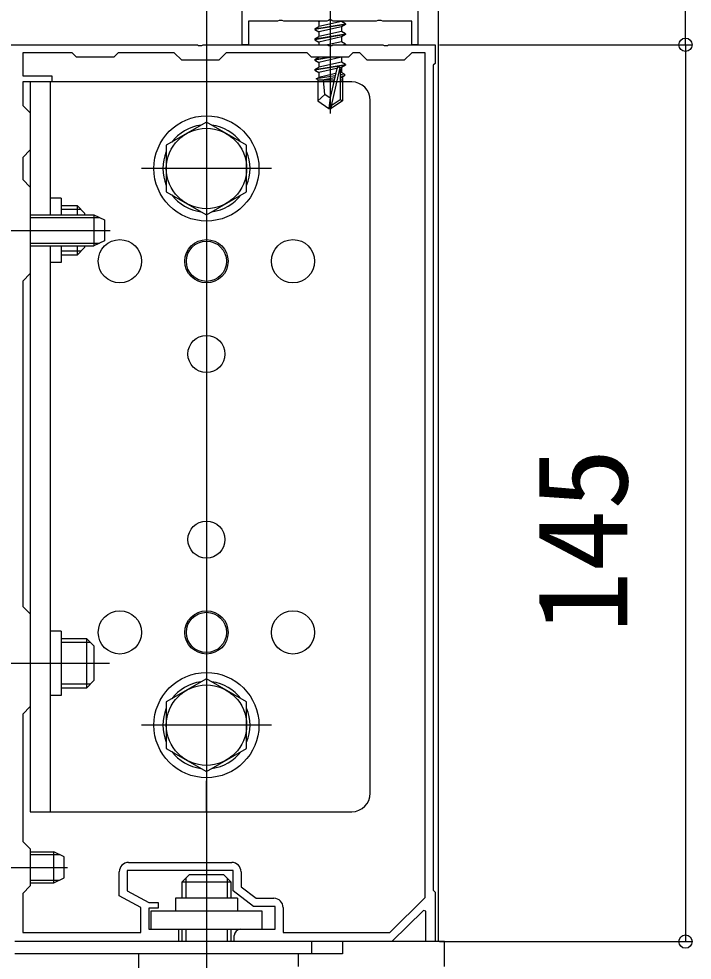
# Model space of a CAD drawing. Units: millimetres, scale not verified. Extents: x -875 to 875, y -1303 to 1296.
# Drawn here: x 355 to 463.9, y -857.9 to -705.7 of the extents above; entities that cross this region are included whole.
import ezdxf
from ezdxf.enums import TextEntityAlignment as Align

# ---------------------------------------------------------------- set-up
doc = ezdxf.new("R2010")
doc.units = ezdxf.units.MM
doc.header["$LTSCALE"] = 8
for name, color, linetype in [('0-2_YKK_11', 7, 'Continuous'), ('0-4_YKK_12', 2, 'Continuous'), ('0-5_YKK_13', 4, 'Continuous'), ('0-6_YKK_D', 6, 'Continuous')]:
    doc.layers.add(name, color=color, linetype=linetype)
doc.styles.add('ＭＳ ゴシック', font='')
doc.styles.get('ＭＳ ゴシック').set_extended_font_data('MS Gothic')

msp = doc.modelspace()

# ---------------------------------------------------------------- linework, layer by layer
at = {"layer": '0-2_YKK_11'}
msp.add_line((372.749, -842.064), (389.449, -842.064), dxfattribs=at)
for points in [[(419.549, -703.364), (419.549, -709.864), (418.549, -709.864), (418.549, -706.064), (413.869, -706.064), (413.609, -705.914), (413.089, -705.914), (412.829, -706.064), (405.869, -706.064), (405.609, -705.914), (405.349, -705.764), (405.089, -705.914), (404.829, -706.064), (397.869, -706.064), (397.609, -705.914), (397.089, -705.914), (396.829, -706.064), (392.149, -706.064), (392.149, -709.864), (391.149, -709.864), (391.149, -703.364)], [(350.349, -709.864), (383.891, -709.864), (384.074, -709.984), (384.624, -709.984), (384.807, -709.864), (404.891, -709.864), (405.074, -709.984), (405.624, -709.984), (405.807, -709.864), (413.891, -709.864), (414.074, -709.984), (414.624, -709.984), (414.807, -709.864), (422.349, -709.864), (422.349, -712.864), (422.049, -713.164)], [(420.749, -847.722), (420.749, -711.164), (418.549, -711.164), (417.349, -712.364), (411.349, -712.364), (410.149, -711.164), (409.049, -711.164), (408.349, -711.864), (402.349, -711.864), (401.649, -711.164), (388.549, -711.164), (387.349, -712.364), (381.349, -712.364), (380.149, -711.164), (371.049, -711.164), (370.349, -711.864), (364.349, -711.864), (363.649, -711.164), (355.649, -711.164), (355.649, -714.864), (360.349, -714.864), (360.349, -715.864), (355.649, -715.864), (355.649, -719.664), (356.849, -720.864), (356.849, -726.864), (355.649, -728.064), (355.649, -731.664), (356.849, -732.864), (356.849, -746.864), (355.649, -748.064), (355.649, -800.664), (356.849, -801.864), (356.849, -816.864), (355.649, -818.064), (355.649, -838.664), (356.849, -839.864), (356.849, -845.864), (355.649, -847.064), (355.649, -853.364)], [(422.049, -713.164), (422.049, -846.564), (422.349, -846.864), (422.349, -854.864), (420.849, -854.864), (420.849, -849.964), (420.481, -849.81), (415.349, -854.864), (389.849, -854.864), (389.849, -853.864)], [(390.849, -852.864), (396.449, -852.864), (396.449, -849.164), (392.949, -849.164), (389.649, -846.664), (389.649, -843.364), (372.549, -843.364), (372.549, -846.664), (376.049, -848.564), (377.549, -848.564), (377.549, -849.464), (376.049, -849.464), (376.049, -852.864), (380.849, -852.864), (380.849, -854.864), (354.349, -854.864)], [(355.649, -853.364), (374.749, -853.364), (374.749, -849.338), (371.249, -847.438), (371.249, -843.564)], [(390.949, -843.564), (390.949, -846.018), (393.386, -847.864), (396.249, -847.864)], [(397.749, -849.364), (397.749, -853.364), (415.02, -853.364), (420.749, -847.722)]]:
    msp.add_lwpolyline(points, dxfattribs=at)
for centre, radius, start, end in [((372.749, -843.564), 1.5, 90.00001, 179.99999), ((389.449, -843.564), 1.5, 0.00001, 89.99999), ((396.249, -849.364), 1.5, 0.00001, 89.99999), ((390.849, -853.864), 1, 90.00001, 179.99999)]:
    msp.add_arc(centre, radius, start, end, dxfattribs=at)
at = {"layer": '0-4_YKK_12'}
for p, q in [((385.349, -257.864), (385.349, -1148.864)), ((422.849, -276.864), (422.849, -854.864)), ((395.849, -729.864), (374.849, -729.864)), ((395.849, -819.864), (374.849, -819.864))]:
    msp.add_line(p, q, dxfattribs=at)
at = {"layer": '0-5_YKK_13'}
for p, q in [((405.349, -699.921), (405.349, -720.993)), ((403.427, -706.064), (403.525, -706.121)), ((403.525, -706.121), (403.712, -706.064)), ((407.174, -706.079), (403.525, -706.903)), ((403.525, -706.121), (403.525, -706.903)), ((407.174, -706.064), (407.174, -706.079)), ((407.821, -706.453), (407.174, -706.079)), ((402.877, -707.277), (407.821, -706.453)), ((407.821, -706.571), (402.877, -707.395)), ((402.877, -707.277), (403.525, -706.903)), ((402.877, -707.277), (402.877, -707.395)), ((402.877, -707.395), (403.525, -707.769)), ((407.174, -706.945), (403.525, -707.769)), ((407.821, -706.571), (407.174, -706.945)), ((407.174, -706.945), (407.174, -707.727)), ((407.821, -706.453), (407.821, -706.571)), ((402.877, -708.925), (407.821, -708.101)), ((407.821, -708.219), (402.877, -709.043)), ((402.877, -708.925), (403.525, -708.551)), ((402.877, -708.925), (402.877, -709.043)), ((402.877, -709.043), (403.525, -709.416)), ((407.174, -707.727), (403.525, -708.551)), ((403.525, -707.769), (403.525, -708.551)), ((407.821, -708.101), (407.174, -707.727)), ((407.174, -708.592), (407.174, -709.375)), ((407.821, -708.101), (407.821, -708.219)), ((403.525, -709.416), (403.525, -709.864)), ((407.174, -709.375), (404.957, -709.876)), ((405.332, -710.164), (405.462, -710.142)), ((407.13, -709.864), (407.821, -709.749)), ((407.821, -709.749), (407.174, -709.375)), ((407.821, -709.749), (407.821, -709.867)), ((402.877, -712.221), (403.525, -711.847)), ((405.723, -711.864), (402.877, -712.338)), ((402.877, -712.221), (405.017, -711.864)), ((402.877, -712.221), (402.877, -712.338)), ((407.174, -711.888), (407.174, -712.671)), ((402.877, -712.338), (403.525, -712.712)), ((402.877, -713.869), (407.821, -713.045)), ((407.821, -713.162), (402.877, -713.986)), ((402.877, -713.869), (403.525, -713.495)), ((407.174, -712.671), (403.525, -713.495)), ((403.525, -712.712), (403.525, -713.495)), ((406.414, -713.708), (403.525, -714.36)), ((406.42, -713.684), (405.349, -718.393)), ((406.93, -713.563), (405.526, -719.74)), ((407.821, -713.045), (407.174, -712.671)), ((407.174, -713.536), (407.174, -714.319)), ((407.821, -713.045), (407.821, -713.162)), ((402.877, -713.869), (402.877, -713.986)), ((402.877, -713.986), (403.525, -714.36)), ((406.148, -714.881), (403.113, -715.381)), ((403.113, -715.381), (403.525, -715.143)), ((403.525, -714.36), (403.525, -715.143)), ((406.227, -714.533), (403.525, -715.143)), ((406.076, -715.194), (404.115, -715.575)), ((407.174, -714.319), (406.993, -714.359)), ((407.703, -714.625), (406.997, -714.741)), ((407.703, -714.878), (406.997, -715.015)), ((407.703, -714.625), (407.174, -714.319)), ((407.35, -715.082), (407.35, -718.935)), ((407.703, -714.625), (407.703, -714.878)), ((356.849, -715.864), (356.849, -833.864)), ((408.849, -715.864), (356.849, -715.864)), ((360.049, -715.864), (360.049, -737.364)), ((385.349, -715.864), (385.349, -720.864)), ((403.348, -715.492), (403.113, -715.381)), ((403.348, -715.492), (403.348, -718.935)), ((405.99, -715.575), (403.348, -715.575)), ((407.35, -715.575), (406.997, -715.575)), ((404.525, -717.929), (403.348, -718.935)), ((403.348, -718.935), (405.173, -720.166)), ((405.349, -718.393), (405.173, -720.166)), ((405.349, -718.393), (405.349, -720.166)), ((407.35, -718.935), (405.526, -720.166)), ((405.526, -719.74), (405.526, -720.166)), ((407.35, -718.935), (406.997, -718.747)), ((411.849, -830.864), (411.849, -718.864)), ((405.173, -720.166), (405.526, -720.166)), ((361.849, -734.664), (360.049, -734.664)), ((361.849, -734.664), (361.849, -737.364)), ((361.849, -735.864), (364.449, -735.864)), ((365.097, -736.512), (361.849, -736.512)), ((364.449, -735.864), (364.449, -737.364)), ((365.649, -737.064), (364.449, -735.864)), ((356.849, -737.364), (367.149, -737.364)), ((356.849, -737.797), (368.069, -737.797)), ((365.649, -737.064), (365.649, -737.364)), ((367.149, -737.364), (367.149, -742.364)), ((341.649, -739.864), (368.149, -739.864)), ((348.345, -739.864), (369.762, -739.864)), ((356.849, -741.931), (368.069, -741.931)), ((356.849, -742.364), (367.149, -742.364)), ((360.049, -742.364), (360.049, -833.864)), ((361.849, -742.364), (361.849, -745.064)), ((364.449, -742.364), (364.449, -743.864)), ((365.649, -742.664), (364.449, -743.864)), ((365.649, -742.364), (365.649, -742.664)), ((368.849, -741.564), (367.149, -742.364)), ((365.097, -743.216), (361.849, -743.216)), ((364.449, -743.864), (361.849, -743.864)), ((361.849, -745.064), (360.049, -745.064)), ((361.849, -804.664), (360.049, -804.664)), ((361.849, -804.664), (361.849, -815.064)), ((361.849, -805.864), (365.949, -805.864)), ((366.597, -806.512), (361.849, -806.512)), ((365.949, -805.864), (365.949, -813.864)), ((367.149, -807.064), (365.949, -805.864)), ((367.149, -807.064), (367.149, -812.664)), ((343.149, -809.864), (369.649, -809.864)), ((367.149, -812.664), (365.949, -813.864)), ((366.597, -813.216), (361.849, -813.216)), ((365.949, -813.864), (361.849, -813.864)), ((361.849, -815.064), (360.049, -815.064)), ((385.349, -833.864), (385.349, -828.864)), ((356.849, -833.864), (408.849, -833.864)), ((356.849, -840.364), (360.649, -840.364)), ((356.849, -840.797), (361.569, -840.797)), ((360.649, -845.364), (360.649, -840.364)), ((362.349, -841.164), (360.649, -840.364)), ((362.349, -844.564), (362.349, -841.164)), ((348.849, -842.864), (362.849, -842.864)), ((360.649, -845.364), (362.349, -844.564)), ((382.549, -844.064), (381.349, -845.264)), ((381.997, -844.616), (381.997, -847.864)), ((388.149, -844.064), (382.549, -844.064)), ((388.149, -844.064), (389.349, -845.264)), ((388.701, -844.616), (388.701, -847.864)), ((356.849, -844.931), (361.569, -844.931)), ((356.849, -845.364), (360.649, -845.364)), ((381.349, -845.264), (381.349, -847.864)), ((389.349, -845.264), (381.349, -845.264)), ((389.349, -847.864), (389.349, -845.264)), ((380.349, -847.864), (380.349, -849.964)), ((390.349, -847.864), (380.349, -847.864)), ((390.349, -847.864), (390.349, -849.964)), ((381.349, -852.864), (381.349, -854.864)), ((381.997, -852.864), (381.997, -854.864)), ((388.701, -852.864), (388.701, -854.864)), ((389.349, -854.864), (389.349, -852.864)), ((407.349, -854.864), (354.349, -854.864)), ((423.849, -854.864), (354.349, -854.864)), ((402.349, -854.864), (402.349, -856.864)), ((407.349, -854.864), (407.349, -856.864)), ((423.849, -858.864), (423.849, -854.864)), ((407.349, -856.864), (354.349, -856.864)), ((374.349, -856.864), (374.349, -1108.864)), ((400.162, -856.864), (374.349, -856.864)), ((400.162, -856.864), (400.162, -858.864))]:
    msp.add_line(p, q, dxfattribs=at)
for points in [[(407.821, -708.219), (407.174, -708.592), (403.525, -709.416)], [(407.215, -711.864), (407.174, -711.888), (403.525, -712.712)], [(406.997, -713.749), (406.997, -718.747), (405.526, -719.74)], [(407.821, -713.162), (407.174, -713.536), (406.948, -713.587)], [(407.703, -714.878), (407.174, -715.184), (406.997, -715.224)], [(405.349, -718.519), (404.525, -717.929), (404.29, -715.575)], [(367.149, -737.364), (368.849, -738.164), (368.849, -741.564)]]:
    msp.add_lwpolyline(points, dxfattribs=at)
for points in [[(385.349, -722.359), (378.849, -726.111), (378.849, -733.617), (385.349, -737.37), (391.849, -733.617), (391.849, -726.111)], [(385.349, -812.359), (378.849, -816.111), (378.849, -823.617), (385.349, -827.37), (391.849, -823.617), (391.849, -816.111)], [(394.349, -852.864), (394.349, -849.964), (376.349, -849.964), (376.349, -852.864)]]:
    msp.add_lwpolyline(points, close=True, dxfattribs=at)
for centre, radius in [((385.349, -729.864), 8.5), ((385.349, -729.864), 6.5), ((371.349, -744.864), 3.5), ((385.349, -744.864), 3.5), ((385.349, -744.864), 3.25), ((399.349, -744.864), 3.5), ((385.349, -759.864), 3), ((385.349, -789.864), 3), ((371.349, -804.864), 3.5), ((385.349, -804.864), 3.5), ((385.349, -804.864), 3.25), ((399.349, -804.864), 3.5), ((385.349, -819.864), 8.5), ((385.349, -819.864), 6.5)]:
    msp.add_circle(centre, radius, dxfattribs=at)
for centre, radius, start, end in [((406.705, -713.749), 0.292, 0, 167.19096), ((408.849, -718.864), 3, 0, 90), ((385.349, -729.864), 7.05, 97.21814, 142.78186), ((385.349, -729.864), 7.05, 37.21814, 82.78186), ((385.349, -729.864), 7.05, 157.21814, 202.78186), ((385.349, -729.864), 7.05, 337.21814, 22.78186), ((385.349, -729.864), 7.05, 217.21814, 262.78186), ((385.349, -729.864), 7.05, 277.21814, 322.78186), ((385.349, -819.864), 7.05, 97.21814, 142.78186), ((385.349, -819.864), 7.05, 37.21814, 82.78186), ((385.349, -819.864), 7.05, 157.21814, 202.78186), ((385.349, -819.864), 7.05, 337.21814, 22.78186), ((385.349, -819.864), 7.05, 217.21814, 262.78186), ((385.349, -819.864), 7.05, 277.21814, 322.78186), ((408.849, -830.864), 3, 270, 0)]:
    msp.add_arc(centre, radius, start, end, dxfattribs=at)
at = {"layer": '0-6_YKK_D'}
for p, q in [((462.849, -709.864), (462.849, -701.864)), ((423.049, -709.864), (463.849, -709.864)), ((423.049, -709.864), (463.849, -709.864)), ((462.849, -709.864), (462.849, -714.164)), ((462.849, -709.864), (462.849, -854.864)), ((423.049, -854.864), (463.849, -854.864))]:
    msp.add_line(p, q, dxfattribs=at)
for centre in [(462.849, -709.864), (462.849, -709.864), (462.849, -854.864)]:
    msp.add_circle(centre, 1.075, dxfattribs=at)

# ---------------------------------------------------------------- texts
at = {"layer": '0-6_YKK_D', "style": 'ＭＳ ゴシック'}
msp.add_text('145', height=14.66, rotation=90, dxfattribs=at).set_placement((457.849, -804.978), align=Align.BOTTOM_LEFT)

doc.saveas('drawing.dxf')
